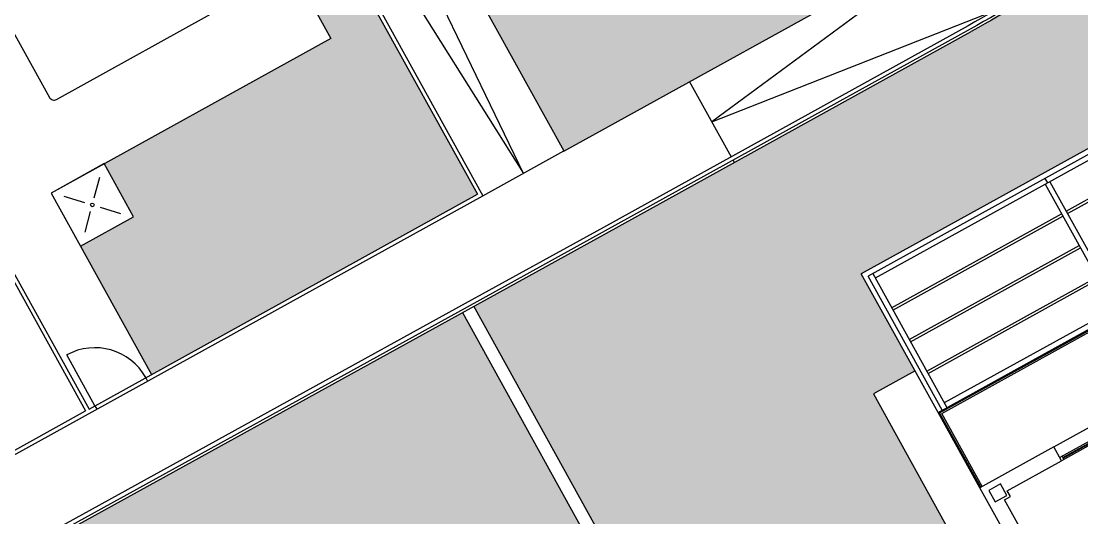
# Model space of a CAD drawing. Header units: millimetres. Extents: x 441061 to 442903, y 4515148 to 4515613.
# Drawn here: x 441827.88 to 441847.95, y 4515558.17 to 4515567.57 of the extents above; entities that cross this region are included whole.
import ezdxf

# ---------------------------------------------------------------- set-up
doc = ezdxf.new("R2010")
doc.units = ezdxf.units.MM
doc.layers.add('01_cesped', color=7, linetype='Continuous', true_color=0x659a66)
doc.layers.add('01_mono PRIMERA', color=2, linetype='Continuous')
doc.layers.add('01_piscinas', color=254, linetype='Continuous')

# ---------------------------------------------------------------- blocks, each defined once
blk = doc.blocks.new('A$C065C7C63')
at = {"layer": '01_mono PRIMERA', "color": 254}
for p, q in [((17.707, 7.405, 0), (17.707, 4.63, 0)), ((13.307, 4.93, 0), (16.107, 4.93, 0)), ((13.307, 4.86, 0), (16.107, 4.86, 0)), ((16.057, 4.902, 0), (14.357, 4.902, 0)), ((16.057, 4.888, 0), (14.357, 4.888, 0)), ((16.057, 4.93, 0), (16.057, 4.86, 0)), ((16.107, 4.93, 0), (16.107, 4.63, 0)), ((16.107, 4.63, 0), (13.307, 4.63, 0)), ((16.107, 4.63, 0), (17.707, 4.63, 0)), ((17.657, 4.63, 0), (17.657, 3.05, 0)), ((17.687, 4.63, 0), (17.687, 3.02, 0)), ((17.707, 4.63, 0), (17.707, 3, 0)), ((17.657, 3.05, 0), (12.207, 3.05, 0)), ((17.687, 3.02, 0), (12.207, 3.02, 0)), ((17.707, 3, 0), (12.207, 3, 0)), ((13.742, 0.2), (13.742, 3)), ((13.842, 0.2), (13.842, 3)), ((13.842, 2.9), (17.517, 2.9, 0)), ((17.517, 0.1, 0), (17.517, 3, 0)), ((17.617, 3, 0), (17.617, 0.1, 0)), ((17.707, 3, 0), (17.707, 0, 0)), ((17.517, 2.263, 0), (13.842, 2.263)), ((17.517, 2.213, 0), (13.842, 2.213)), ((17.517, 1.575, 0), (13.842, 1.575)), ((17.517, 1.525, 0), (13.842, 1.525)), ((13.742, 0.888), (10.067, 0.888, 0)), ((13.742, 0.838), (10.067, 0.838, 0)), ((17.517, 0.888, 0), (13.842, 0.888)), ((17.517, 0.838, 0), (13.842, 0.838)), ((9.957, 0, 0), (17.707, 0, 0)), ((9.967, 0.1, 0), (17.617, 0.1, 0)), ((10.067, 0.2, 0), (17.517, 0.2, 0)), ((13.792, 0.1), (13.792, 0.2)), ((13.792, 0.1), (13.792, 0.2))]:
    blk.add_line(p, q, dxfattribs=at)
blk.add_lwpolyline([(17.407, 7.605), (17.407, 5.055), (17.282, 5.055), (17.282, 4.93), (16.107, 4.93)], dxfattribs=at)
blk.add_lwpolyline([(17.332, 4.755), (17.582, 4.755), (17.582, 5.005), (17.332, 5.005), (17.332, 4.755)], close=True, dxfattribs=at)

msp = doc.modelspace()

# ---------------------------------------------------------------- hatches: boundary and pattern name
at = {"layer": '01_cesped', "true_color": 0xc1d7c2}
h = msp.add_hatch(color=9, dxfattribs=at)
h.dxf.hatch_style = 1
h.paths.add_polyline_path([(441830.666, 4515578.637), (441832.997, 4515579.325), (441835.53, 4515580.074), (441837.239, 4515580.574), (441838.97, 4515581.083), (441842.288, 4515582.053), (441845.645, 4515583.022), (441848.222, 4515583.746), (441850.719, 4515584.468), (441852.605, 4515585.031), (441854.104, 4515585.409), (441855.221, 4515585.659), (441856.011, 4515583.555), (441855.529, 4515583.337), (441855.255, 4515583.147), (441855.042, 4515582.855), (441854.904, 4515582.32), (441854.832, 4515581.794), (441854.724, 4515581.412), (441854.508, 4515581.133), (441854.19, 4515580.956), (441853.66, 4515580.849), (441852.943, 4515580.84), (441852.252, 4515580.883), (441851.615, 4515580.923), (441851.081, 4515580.928), (441850.519, 4515580.866), (441850.108, 4515580.724), (441849.77, 4515580.445), (441849.516, 4515579.95), (441849.403, 4515579.261), (441849.431, 4515578.414), (441849.536, 4515577.719), (441849.671, 4515577.136), (441849.853, 4515576.56), (441850.143, 4515575.902), (441850.535, 4515575.293), (441850.997, 4515574.82), (441851.571, 4515574.475), (441852.272, 4515574.303), (441852.966, 4515574.313), (441853.712, 4515574.473), (441854.309, 4515574.707), (441854.863, 4515575.022), (441855.33, 4515575.392), (441855.648, 4515575.737), (441855.978, 4515576.283), (441856.141, 4515576.797), (441856.226, 4515577.39), (441856.259, 4515578.098), (441856.285, 4515578.745), (441856.357, 4515579.371), (441856.469, 4515579.898), (441856.605, 4515580.391), (441856.765, 4515580.893), (441856.881, 4515581.237), (441858.837, 4515576.026), (441857.602, 4515575.465), (441856.204, 4515574.807), (441855.121, 4515574.28), (441854.062, 4515573.748), (441853.297, 4515573.36), (441851.558, 4515572.462), (441850.694, 4515572.01), (441849.663, 4515571.463), (441849.01, 4515571.108), (441847.716, 4515570.407), (441847.07, 4515570.056), (441845.44, 4515569.149), (441843.587, 4515568.119), (441842.683, 4515567.618), (441841.83, 4515567.146), (441840.637, 4515566.486), (441839.613, 4515565.919), (441838.152, 4515565.111)])
h = msp.add_hatch(color=9, dxfattribs=at)
h.dxf.hatch_style = 1
h.paths.add_polyline_path([(441820.638, 4515575.64), (441828.911, 4515578.038), (441836.518, 4515564.295), (441830.349, 4515560.881), (441829.005, 4515563.31), (441830.011, 4515563.867), (441829.454, 4515564.873), (441833.741, 4515567.246), (441829.528, 4515574.858), (441823.929, 4515571.759), (441827.416, 4515565.458), (441826.541, 4515564.974)])
h = msp.add_hatch(color=9, dxfattribs=at)
h.dxf.hatch_style = 1
h.paths.add_polyline_path([(441846.548, 4515543.922), (441846.819, 4515544.072), (441843.022, 4515550.935), (441847.834, 4515553.598), (441844.007, 4515560.514), (441844.794, 4515560.95), (441843.778, 4515562.787), (441850.559, 4515566.539), (441849.126, 4515569.18), (441847.87, 4515568.499), (441846.367, 4515567.662), (441844.609, 4515566.684), (441843.076, 4515565.836), (441841.684, 4515565.065), (441840.022, 4515564.145), (441838.997, 4515563.579), (441837.904, 4515562.975), (441836.45, 4515562.171)])
h = msp.add_hatch(color=9, dxfattribs=at)
h.dxf.hatch_style = 1
h.paths.add_polyline_path([(441823.601, 4515555.057), (441836.231, 4515562.052), (441846.33, 4515543.801), (441846.061, 4515543.653), (441842.256, 4515550.525), (441837.444, 4515547.861), (441833.616, 4515554.776), (441832.83, 4515554.342), (441831.813, 4515556.179), (441825.053, 4515552.436)])

# ---------------------------------------------------------------- linework, layer by layer
at = {"layer": '01_piscinas'}
for p, q in [((441830.666, 4515578.637, 0), (441838.151, 4515565.113, 0)), ((441837.385, 4515564.689, 0), (441830.666, 4515578.637, 0)), ((441828.948, 4515578.127, 0), (441836.62, 4515564.265, 0)), ((441828.948, 4515578.127, 0), (441837.385, 4515564.689, 0)), ((441828.911, 4515578.038, 0), (441836.518, 4515564.295, 0)), ((441820.564, 4515575.619, 0), (441829.103, 4515560.191, 0)), ((441820.638, 4515575.64, 0), (441829.168, 4515560.227, 0)), ((441829.528, 4515574.858, 0), (441833.741, 4515567.246, 0)), ((441825.608, 4515571.203, 0), (441828.417, 4515566.128, 0)), ((441828.553, 4515566.089, 0), (441831.877, 4515567.929, 0)), ((441833.741, 4515567.246, 0), (441828.448, 4515564.317, 0)), ((441838.956, 4515563.556), (441845.858, 4515567.375)), ((441840.523, 4515566.434, 0), (441841.315, 4515565.004, 0)), ((441836.62, 4515564.265, 0), (441838.151, 4515565.113, 0)), ((441841.351, 4515564.938, 0), (441841.375, 4515564.894, 0)), ((441829.266, 4515564.227, 0), (441829.371, 4515564.617, 0)), ((441825.837, 4515558.298, 0), (441836.62, 4515564.265, 0)), ((441828.448, 4515564.317, 0), (441830.349, 4515560.881, 0)), ((441828.693, 4515564.256, 0), (441829.079, 4515564.138, 0)), ((441829.168, 4515560.227, 0), (441836.518, 4515564.295, 0)), ((441829.377, 4515564.047, 0), (441829.764, 4515563.928, 0)), ((441829.091, 4515563.575, 0), (441829.195, 4515563.965, 0)), ((441836.341, 4515562.112), (441838.956, 4515563.556)), ((441828.426, 4515557.745), (441836.34, 4515562.112)), ((441836.231, 4515562.052), (441846.33, 4515543.801)), ((441846.548, 4515543.922), (441836.449, 4515562.172)), ((441829.278, 4515560.288, 0), (441828.745, 4515561.25, 0)), ((441830.24, 4515560.82, 0), (441830.276, 4515560.755, 0)), ((441844.794, 4515560.95), (441844.007, 4515560.514)), ((441844.007, 4515560.514), (441847.834, 4515553.598)), ((441825.865, 4515558.399, 0), (441829.103, 4515560.191, 0)), ((441829.278, 4515560.288, 0), (441829.314, 4515560.222, 0))]:
    msp.add_line(p, q, dxfattribs=at)
for points in [[(441897.872, 4515584.322, 0.016487), (441894.011, 4515583.992, 0.014757), (441886.573, 4515582.885, 0.006475), (441880.796, 4515581.582, 0.008166), (441873.562, 4515579.727, 0.021654), (441864.443, 4515576.612, 0.020322), (441856.159, 4515572.981, 0.00713), (441850.601, 4515570.121, 0.000222), (441850.429, 4515570.029), (441849.14, 4515569.33), (441847.851, 4515568.631, 0.002681), (441845.798, 4515567.485), (441838.897, 4515563.666), (441836.282, 4515562.223), (441828.367, 4515557.855), (441823.424, 4515555.116), (441810.255, 4515547.817), (441810.141, 4515547.753), (441820.923, 4515529.756)], [(441897.87, 4515584.247, 0.016462), (441894.02, 4515583.918, 0.014755), (441886.587, 4515582.812, 0.006474), (441880.814, 4515581.509, 0.008165), (441873.583, 4515579.655, 0.021653), (441864.47, 4515576.542, 0.020322), (441856.192, 4515572.914, 0.00713), (441850.636, 4515570.055, 0.000222), (441850.464, 4515569.963), (441849.175, 4515569.264), (441847.887, 4515568.565, 0.002681), (441845.835, 4515567.419), (441838.933, 4515563.6), (441836.318, 4515562.157), (441828.404, 4515557.79), (441823.461, 4515555.05), (441810.292, 4515547.751), (441810.245, 4515547.725), (441820.987, 4515529.795)]]:
    msp.add_lwpolyline(points, format="xyb", dxfattribs=at)
at = {"layer": '01_piscinas', "elevation": 0}
msp.add_lwpolyline([(441838.152, 4515565.111), (441845.004, 4515568.902, -0.002679), (441847.07, 4515570.056), (441848.363, 4515570.757), (441849.657, 4515571.459, -0.000228), (441849.835, 4515571.554, -0.007137), (441855.44, 4515574.439, -0.008301), (441858.837, 4515576.026)], format="xyb", dxfattribs=at)
msp.add_lwpolyline([(441846.339, 4515569.651), (441840.949, 4515565.664), (441846.322, 4515567.78)], dxfattribs=at)
msp.add_lwpolyline([(441828.448, 4515564.317), (441829.005, 4515563.31), (441830.011, 4515563.867), (441829.454, 4515564.873)], close=True, dxfattribs=at)
at = {"layer": '01_piscinas'}
msp.add_circle((441829.229, 4515564.092, 0), 0.035, dxfattribs=at)
for centre, radius, start, end in [((441953.669, 4515376.657), 219.082, 118.8647, 119.47916), ((441828.504, 4515566.176, 0), 0.1, 208.9622, 298.9622), ((441829.278, 4515560.288, 0), 1.1, 28.9622, 118.9497)]:
    msp.add_arc(centre, radius, start, end, dxfattribs=at)

# ---------------------------------------------------------------- block references
at = {"layer": '01_mono PRIMERA', "rotation": 208.9585834486982}
msp.add_blockref('A$C065C7C63', (441859.271, 4515571.36, 0), dxfattribs=at)

doc.saveas('drawing.dxf')
